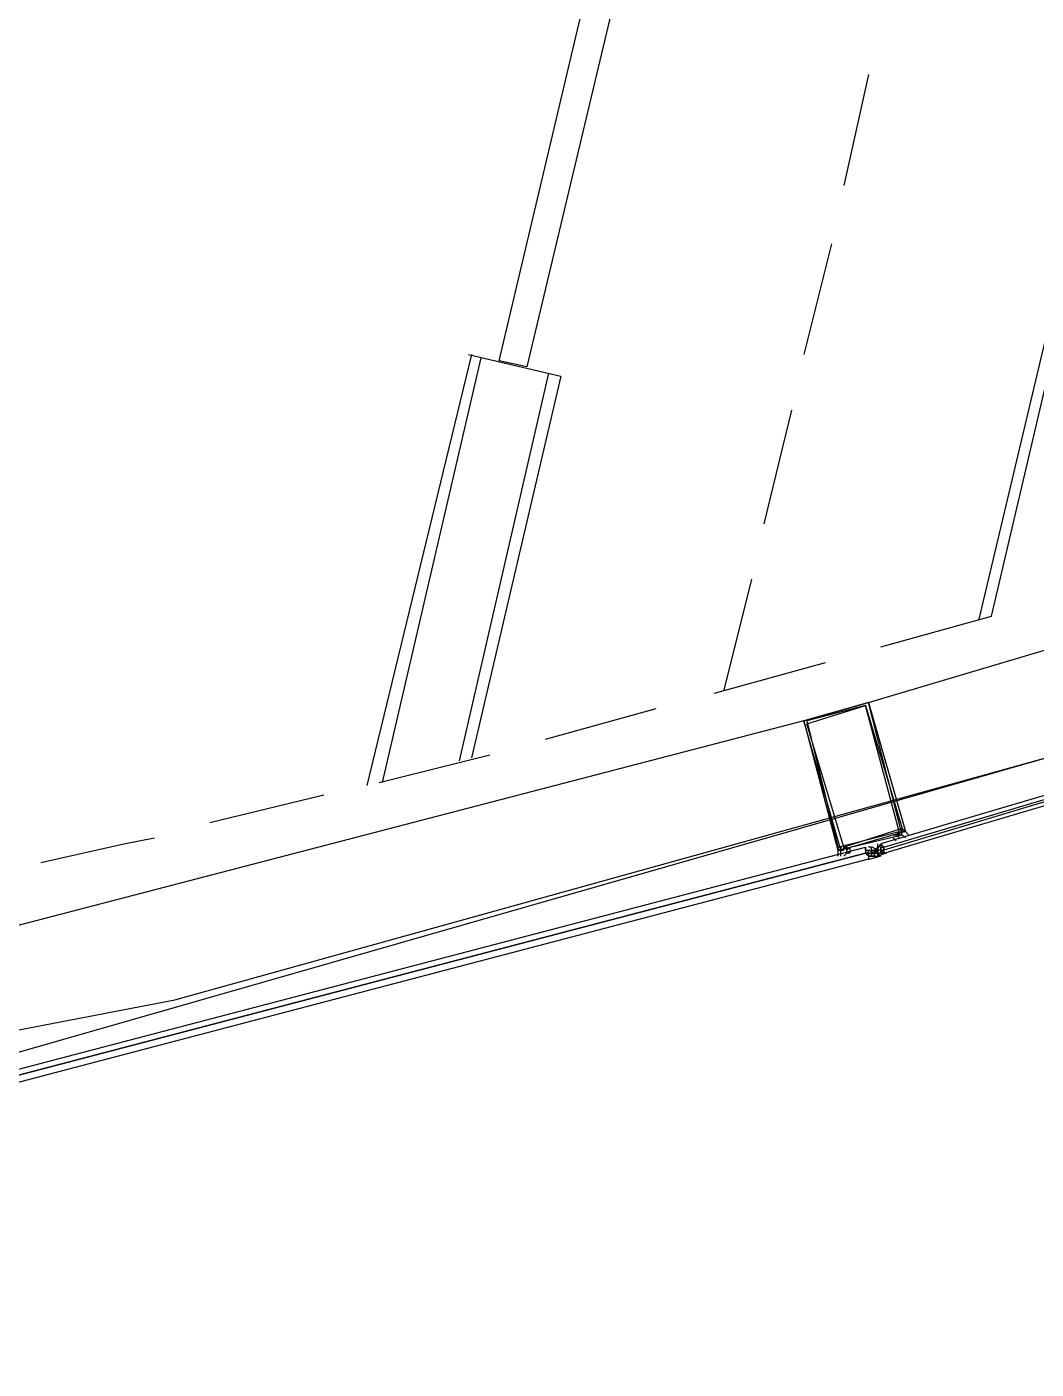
# Model space of a CAD drawing. Header units: feet. Extents: x -84 to 198, y -22 to 181.
# Drawn here: x 84.29 to 88.66, y 16.89 to 22.7 of the extents above; entities that cross this region are included whole.
import ezdxf

# ---------------------------------------------------------------- set-up
doc = ezdxf.new("R2010")
doc.units = ezdxf.units.FT
doc.layers.add('A-AREA-UNIDAD', color=30, linetype='CONTINUOUS')
doc.layers.add('A-LINEA', color=7, linetype='CONTINUOUS')

msp = doc.modelspace()

# ---------------------------------------------------------------- linework, layer by layer
at = {"layer": 'A-AREA-UNIDAD'}
msp.add_lwpolyline([(76.608, 16.8889), (84.928, 18.4889), (91.072, 20.1956), (91.52, 20.5156), (92.288, 20.6044), (95.2, 21.6889), (95.328, 21.92), (95.84, 21.92), (99.008, 23.1644), (99.04, 23.3956), (99.84, 23.52), (102.592, 24.8889), (102.688, 25.1556), (103.168, 25.1556), (106.24, 26.72), (106.272, 27.0044), (106.88, 27.0756), (109.6, 28.7289)], dxfattribs=at)
at = {"layer": 'A-LINEA'}
for p, q in [((88.4133, 20.1378), (89.0133, 22.6711)), ((88.4667, 20.1511), (89.0533, 22.6578)), ((87.9333, 22.4978), (87.8267, 22.0178)), ((87.7733, 21.7644), (87.6533, 21.2844)), ((86.2133, 21.2844), (85.76, 19.4178)), ((86.2533, 21.2711), (85.8267, 19.4311)), ((86.2, 21.2844), (86.6, 21.1911)), ((86.5467, 21.2044), (86.16, 19.5244)), ((86.6, 21.1911), (86.2133, 19.5378)), ((87.6, 21.0444), (87.48, 20.5511)), ((83.1192, 17.9387), (93.6963, 20.9676)), ((87.9333, 19.7778), (91.48, 20.8311)), ((87.4267, 20.3111), (87.3067, 19.8311)), ((87.2667, 19.8178), (87.7467, 19.9511)), ((86.5333, 19.6178), (87.0133, 19.7511)), ((87.6533, 19.6978), (84.0667, 18.7644)), ((85.8133, 19.4311), (86.2933, 19.5511)), ((85.08, 19.2578), (85.5733, 19.3778)), ((87.8267, 19.1378), (87.8267, 19.1378)), ((87.84, 19.1378), (87.84, 19.1511)), ((87.92, 19.1511), (87.92, 19.1511)), ((87.92, 19.1511), (87.92, 19.1511)), ((87.92, 19.1378), (87.92, 19.1511)), ((87.92, 19.1378), (87.92, 19.1378)), ((87.92, 19.1378), (87.92, 19.1378)), ((87.92, 19.1378), (87.9333, 19.1378)), ((87.92, 19.1378), (87.92, 19.1378)), ((87.92, 19.1378), (87.92, 19.1378)), ((87.92, 19.1378), (87.92, 19.1378)), ((87.92, 19.1378), (87.92, 19.1378)), ((87.92, 19.1378), (87.92, 19.1378)), ((87.92, 19.1378), (87.92, 19.1378)), ((87.92, 19.1378), (87.92, 19.1378)), ((87.92, 19.1378), (87.92, 19.1378)), ((87.92, 19.1378), (87.92, 19.1378)), ((87.9333, 19.1511), (87.9333, 19.1511)), ((87.9333, 19.1378), (87.9333, 19.1378)), ((87.9333, 19.1378), (87.9333, 19.1378)), ((87.9333, 19.1378), (87.9333, 19.1378)), ((87.9333, 19.1378), (87.9333, 19.1378)), ((87.9333, 19.1378), (87.9333, 19.1244)), ((87.9333, 19.1378), (87.9333, 19.1378)), ((87.9333, 19.1378), (87.9333, 19.1378)), ((87.9333, 19.1378), (87.9333, 19.1378)), ((87.9333, 19.1378), (87.9333, 19.1378)), ((87.9333, 19.1378), (87.9333, 19.1378)), ((87.9333, 19.1378), (87.9333, 19.1378)), ((87.9333, 19.1244), (87.9333, 19.1378)), ((87.9333, 19.1378), (87.9333, 19.1378)), ((87.9333, 19.1244), (87.9333, 19.1378)), ((87.9467, 19.1511), (87.9467, 19.1511)), ((87.9467, 19.1511), (87.9467, 19.1511)), ((87.9467, 19.1511), (87.9467, 19.1511)), ((87.9467, 19.1511), (87.9467, 19.1511)), ((87.9467, 19.1511), (87.9467, 19.1511)), ((87.9467, 19.1511), (87.9467, 19.1511)), ((87.9467, 19.1244), (87.9467, 19.1378)), ((87.9467, 19.1378), (87.96, 19.1378)), ((87.9467, 19.1378), (87.9467, 19.1378)), ((87.9467, 19.1244), (87.9467, 19.1378)), ((87.9467, 19.1378), (87.9467, 19.1378)), ((87.9467, 19.1378), (87.9467, 19.1378)), ((87.9467, 19.1244), (87.9467, 19.1378)), ((87.9467, 19.1244), (87.9467, 19.1378)), ((87.9467, 19.1378), (87.9467, 19.1378)), ((87.9467, 19.1378), (87.9467, 19.1378)), ((87.9467, 19.1244), (87.9467, 19.1378)), ((87.9467, 19.1244), (87.9467, 19.1378)), ((87.9467, 19.1378), (87.9467, 19.1378)), ((87.9467, 19.1378), (87.9467, 19.1244)), ((87.9467, 19.1378), (87.9467, 19.1378)), ((87.9467, 19.1378), (87.9467, 19.1378)), ((87.9467, 19.1378), (87.9467, 19.1378)), ((87.9467, 19.1378), (87.9467, 19.1378)), ((87.9467, 19.1378), (87.9467, 19.1378)), ((87.9467, 19.1378), (87.9467, 19.1378)), ((87.9467, 19.1378), (87.9467, 19.1378)), ((87.9467, 19.1378), (87.9467, 19.1378)), ((87.9467, 19.1244), (87.9467, 19.1378)), ((87.9467, 19.1378), (87.9467, 19.1378)), ((87.9467, 19.1378), (87.9467, 19.1378)), ((87.9467, 19.1378), (87.9467, 19.1378)), ((87.9467, 19.1378), (87.9467, 19.1378)), ((87.9467, 19.1378), (87.9467, 19.1378)), ((87.96, 19.1378), (87.96, 19.1244)), ((87.96, 19.1378), (87.96, 19.1378)), ((87.96, 19.1378), (87.96, 19.1378)), ((87.96, 19.1378), (87.96, 19.1378)), ((87.96, 19.1378), (87.96, 19.1378)), ((87.96, 19.1378), (87.96, 19.1378)), ((87.96, 19.1378), (87.96, 19.1378)), ((87.96, 19.1378), (87.96, 19.1378)), ((87.96, 19.1378), (87.96, 19.1378)), ((87.96, 19.1378), (87.96, 19.1378)), ((87.96, 19.1378), (87.96, 19.1378)), ((87.96, 19.1378), (87.96, 19.1378)), ((87.96, 19.1378), (87.96, 19.1378)), ((87.96, 19.1378), (87.96, 19.1378)), ((87.96, 19.1378), (87.96, 19.1378)), ((87.96, 19.1378), (87.9733, 19.1378)), ((87.96, 19.1244), (87.96, 19.1378)), ((87.96, 19.1378), (87.96, 19.1378)), ((87.96, 19.1378), (87.96, 19.1378)), ((87.96, 19.1378), (87.96, 19.1378)), ((87.96, 19.1378), (87.96, 19.1244)), ((87.96, 19.1378), (87.96, 19.1378)), ((87.96, 19.1378), (87.96, 19.1378)), ((87.96, 19.1378), (87.96, 19.1378)), ((87.96, 19.1378), (87.96, 19.1378)), ((87.9733, 19.1378), (87.96, 19.1378)), ((87.96, 19.1378), (87.96, 19.1378)), ((87.96, 19.1378), (87.96, 19.1378)), ((87.96, 19.1378), (87.96, 19.1378)), ((87.96, 19.1378), (87.96, 19.1378)), ((87.96, 19.1378), (87.96, 19.1378)), ((87.96, 19.1378), (87.96, 19.1378)), ((87.96, 19.1378), (87.96, 19.1244)), ((87.96, 19.1378), (87.96, 19.1378)), ((87.96, 19.1378), (87.96, 19.1378)), ((87.96, 19.1378), (87.96, 19.1378)), ((87.96, 19.1378), (87.96, 19.1244)), ((87.96, 19.1378), (87.96, 19.1244)), ((87.96, 19.1244), (87.96, 19.1378)), ((87.96, 19.1244), (87.96, 19.1378)), ((87.96, 19.1378), (87.96, 19.1378)), ((87.96, 19.1378), (87.96, 19.1378)), ((87.96, 19.1378), (87.96, 19.1378)), ((87.96, 19.1378), (87.96, 19.1378)), ((87.96, 19.1378), (87.96, 19.1378)), ((87.96, 19.1378), (87.96, 19.1378)), ((87.9733, 19.1644), (87.9733, 19.1644)), ((87.9733, 19.1644), (87.9733, 19.1644)), ((87.9733, 19.1511), (87.9733, 19.1511)), ((87.9733, 19.1511), (87.9733, 19.1511)), ((87.9733, 19.1511), (87.9733, 19.1511)), ((87.9733, 19.1511), (87.9733, 19.1511)), ((87.9733, 19.1378), (87.9733, 19.1511)), ((87.9733, 19.1378), (87.9733, 19.1511)), ((87.9733, 19.1378), (87.9733, 19.1511)), ((87.9733, 19.1378), (87.9733, 19.1511)), ((87.9733, 19.1511), (87.9733, 19.1511)), ((87.9733, 19.1511), (87.9733, 19.1511)), ((87.9733, 19.1378), (87.9733, 19.1378)), ((87.9733, 19.1378), (87.9733, 19.1378)), ((87.9733, 19.1378), (87.9733, 19.1378)), ((87.9733, 19.1378), (87.9733, 19.1378)), ((87.9733, 19.1378), (87.9733, 19.1378)), ((87.9733, 19.1378), (87.9733, 19.1378)), ((87.9733, 19.1378), (87.9733, 19.1378)), ((87.9733, 19.1378), (87.9733, 19.1378)), ((87.9733, 19.1378), (87.9733, 19.1378)), ((87.9733, 19.1378), (87.9733, 19.1378)), ((87.9733, 19.1378), (87.9733, 19.1378)), ((87.9733, 19.1378), (87.9733, 19.1378)), ((87.9733, 19.1378), (87.9733, 19.1378)), ((87.9733, 19.1378), (87.9733, 19.1378)), ((87.9733, 19.1378), (87.9733, 19.1378)), ((87.9733, 19.1378), (87.9733, 19.1378)), ((87.9733, 19.1378), (87.9733, 19.1378)), ((87.9733, 19.1378), (87.9733, 19.1244)), ((87.9733, 19.1378), (87.9733, 19.1378)), ((87.9867, 19.1378), (87.9733, 19.1378)), ((87.9733, 19.1378), (87.9733, 19.1378)), ((87.9733, 19.1378), (87.9733, 19.1378)), ((87.9733, 19.1378), (87.9733, 19.1378)), ((87.9733, 19.1378), (87.9733, 19.1378)), ((87.9733, 19.1378), (87.9733, 19.1378)), ((87.9867, 19.1378), (87.9733, 19.1378)), ((87.9867, 19.1378), (87.9733, 19.1378)), ((87.9733, 19.1378), (87.9733, 19.1378)), ((87.9733, 19.1378), (87.9733, 19.1378)), ((87.9733, 19.1378), (87.9733, 19.1378)), ((87.9733, 19.1378), (87.9733, 19.1378)), ((87.9733, 19.1378), (87.9733, 19.1378)), ((87.9733, 19.1378), (87.9733, 19.1378)), ((87.9733, 19.1378), (87.9733, 19.1378)), ((87.9733, 19.1378), (87.9733, 19.1378)), ((87.9733, 19.1378), (87.9733, 19.1378)), ((87.9733, 19.1244), (87.9733, 19.1378)), ((87.9733, 19.1378), (87.9733, 19.1378)), ((87.9733, 19.1378), (87.9733, 19.1378)), ((87.9733, 19.1378), (87.9733, 19.1378)), ((87.9733, 19.1378), (87.9733, 19.1378)), ((87.9733, 19.1378), (87.9733, 19.1378)), ((87.9733, 19.1378), (87.9733, 19.1378)), ((87.9733, 19.1378), (87.9733, 19.1378)), ((87.9733, 19.1378), (87.9733, 19.1378)), ((87.9867, 19.1644), (87.9867, 19.1644)), ((87.9867, 19.1644), (87.9867, 19.1644)), ((87.9867, 19.1644), (87.9867, 19.1644)), ((87.9867, 19.1644), (87.9867, 19.1644)), ((87.9867, 19.1644), (87.9867, 19.1644)), ((87.9867, 19.1644), (87.9867, 19.1511)), ((87.9867, 19.1644), (87.9867, 19.1644)), ((87.9867, 19.1644), (87.9867, 19.1644)), ((87.9867, 19.1511), (87.9867, 19.1378)), ((87.9867, 19.1511), (87.9867, 19.1511)), ((87.9867, 19.1511), (87.9867, 19.1511)), ((87.9867, 19.1511), (87.9867, 19.1511)), ((87.9867, 19.1511), (87.9867, 19.1511)), ((87.9867, 19.1511), (87.9867, 19.1511)), ((87.9867, 19.1511), (87.9867, 19.1511)), ((87.9867, 19.1511), (87.9867, 19.1511)), ((87.9867, 19.1511), (87.9867, 19.1378)), ((87.9867, 19.1511), (87.9867, 19.1511)), ((87.9867, 19.1511), (87.9867, 19.1511)), ((87.9867, 19.1511), (87.9867, 19.1511)), ((87.9867, 19.1511), (87.9867, 19.1511)), ((87.9867, 19.1511), (87.9867, 19.1511)), ((87.9867, 19.1511), (87.9867, 19.1511)), ((87.9867, 19.1511), (87.9867, 19.1511)), ((87.9867, 19.1511), (87.9867, 19.1511)), ((87.9867, 19.1378), (87.9867, 19.1511)), ((87.9867, 19.1378), (87.9867, 19.1511)), ((87.9867, 19.1511), (87.9867, 19.1511)), ((87.9867, 19.1511), (87.9867, 19.1511)), ((87.9867, 19.1378), (88, 19.1244)), ((88, 19.1378), (87.9867, 19.1378)), ((87.9867, 19.1378), (87.9867, 19.1378)), ((87.9867, 19.1378), (87.9867, 19.1378)), ((87.9867, 19.1378), (87.9867, 19.1378)), ((87.9867, 19.1378), (87.9867, 19.1378)), ((87.9867, 19.1378), (87.9867, 19.1378)), ((87.9867, 19.1378), (87.9867, 19.1378)), ((87.9867, 19.1378), (87.9867, 19.1378)), ((87.9867, 19.1378), (87.9867, 19.1378)), ((87.9867, 19.1378), (87.9867, 19.1378)), ((87.9867, 19.1378), (87.9867, 19.1378)), ((87.9867, 19.1378), (87.9867, 19.1378)), ((87.9867, 19.1378), (87.9867, 19.1378)), ((87.9867, 19.1378), (87.9867, 19.1378)), ((87.9867, 19.1378), (87.9867, 19.1244)), ((87.9867, 19.1378), (87.9867, 19.1378)), ((87.9867, 19.1378), (87.9867, 19.1378)), ((87.9867, 19.1378), (87.9867, 19.1378)), ((88, 19.1378), (87.9867, 19.1378)), ((87.9867, 19.1244), (87.9867, 19.1378)), ((87.9867, 19.1378), (87.9867, 19.1378)), ((87.9867, 19.1378), (87.9867, 19.1378)), ((87.9867, 19.1378), (87.9867, 19.1378)), ((87.9867, 19.1378), (87.9867, 19.1378)), ((87.9867, 19.1378), (87.9867, 19.1378)), ((87.9867, 19.1378), (88, 19.1378)), ((87.9867, 19.1378), (88, 19.1378)), ((88, 19.1511), (88, 19.1511)), ((88, 19.1511), (88, 19.1511)), ((88, 19.1378), (88, 19.1511)), ((88, 19.1378), (88, 19.1378)), ((88, 19.1378), (88, 19.1378)), ((88, 19.1378), (88, 19.1378)), ((88, 19.1378), (88, 19.1378)), ((88, 19.1378), (88, 19.1378)), ((88, 19.1378), (88, 19.1378)), ((88, 19.1378), (88, 19.1378)), ((88, 19.1378), (88, 19.1378)), ((88, 19.1378), (88, 19.1378)), ((88, 19.1378), (88, 19.1378)), ((88.08, 19.1911), (88.08, 19.1911)), ((88.08, 19.1911), (88.08, 19.1911)), ((88.1067, 19.1911), (88.1067, 19.1911)), ((87.8267, 19.1244), (87.8267, 19.1244)), ((87.8267, 19.1244), (87.8267, 19.1244)), ((87.8533, 19.1244), (87.84, 19.1244)), ((87.84, 19.1111), (87.84, 19.1111)), ((87.92, 19.1244), (87.9333, 19.1244)), ((87.92, 19.1244), (87.92, 19.1244)), ((87.92, 19.1244), (87.92, 19.1244)), ((87.92, 19.1244), (87.92, 19.1244)), ((87.92, 19.1244), (87.9333, 19.1244)), ((87.92, 19.1244), (87.92, 19.1244)), ((87.9333, 19.1244), (87.92, 19.1244)), ((87.9333, 19.1244), (87.92, 19.1244)), ((87.92, 19.1244), (87.92, 19.1244)), ((87.9873, 19.1108), (87.9313, 19.0961)), ((87.9333, 19.1244), (87.9333, 19.1244)), ((87.9333, 19.1244), (87.9333, 19.1244)), ((87.9333, 19.1244), (87.9333, 19.1244)), ((87.9333, 19.1244), (87.9333, 19.1244)), ((87.9333, 19.1244), (87.9333, 19.1244)), ((87.9333, 19.1244), (87.9333, 19.1244)), ((87.9333, 19.1244), (87.9333, 19.1244)), ((87.9333, 19.1244), (87.9333, 19.1244)), ((87.9333, 19.1244), (87.9333, 19.1244)), ((87.9333, 19.1244), (87.9333, 19.1244)), ((87.9333, 19.1244), (87.9333, 19.1244)), ((87.9333, 19.1244), (87.9467, 19.1244)), ((87.9333, 19.1244), (87.9333, 19.1244)), ((87.9333, 19.1244), (87.9333, 19.1244)), ((87.9333, 19.1244), (87.9333, 19.1244)), ((87.9333, 19.1244), (87.9467, 19.1244)), ((87.9333, 19.1244), (87.9467, 19.1244)), ((87.9333, 19.1244), (87.9333, 19.1244)), ((87.9333, 19.1244), (87.9333, 19.1244)), ((87.9333, 19.1111), (87.9333, 19.1244)), ((87.9333, 19.1111), (87.9333, 19.1244)), ((87.9333, 19.1244), (87.9333, 19.1244)), ((87.9333, 19.1244), (87.9333, 19.1244)), ((87.9333, 19.1244), (87.9333, 19.1244)), ((87.9333, 19.1244), (87.9333, 19.1244)), ((87.9333, 19.1244), (87.9333, 19.1244)), ((87.9333, 19.1244), (87.9333, 19.1111)), ((87.9333, 19.1244), (87.9333, 19.1244)), ((87.9333, 19.1111), (87.9333, 19.1111)), ((87.9333, 19.1111), (87.9333, 19.1111)), ((87.9333, 19.1111), (87.9333, 19.1111)), ((87.9333, 19.1111), (87.9333, 19.1111)), ((87.9333, 19.1111), (87.9333, 19.1111)), ((87.9333, 19.1111), (87.9333, 19.1111)), ((87.9333, 19.1111), (87.9333, 19.1111)), ((87.9333, 19.1111), (87.9333, 19.1111)), ((87.9333, 19.1111), (87.9333, 19.1111)), ((87.9333, 19.1111), (87.9333, 19.1111)), ((87.9333, 19.1111), (87.9333, 19.1111)), ((87.9333, 19.1111), (87.9333, 19.1111)), ((87.9333, 19.1111), (87.9333, 19.1111)), ((87.9333, 19.1111), (87.9467, 19.1111)), ((87.9333, 19.1111), (87.9333, 19.1111)), ((87.9333, 19.1111), (87.9333, 19.1111)), ((87.9333, 19.1111), (87.9333, 19.1111)), ((87.9467, 19.1111), (87.9333, 19.1111)), ((87.9333, 19.1111), (87.9333, 19.1111)), ((87.9333, 19.1111), (87.9333, 19.1111)), ((87.9333, 19.1111), (87.9333, 19.1111)), ((87.9333, 19.1111), (87.9333, 19.1111)), ((87.9333, 19.1111), (87.9333, 19.1111)), ((87.9333, 19.1111), (87.9333, 19.1111)), ((87.9333, 19.1111), (87.9333, 19.1111)), ((87.9333, 19.1111), (87.9333, 19.1111)), ((87.9333, 19.1111), (87.9333, 19.1111)), ((87.9333, 19.0978), (87.9333, 19.0978)), ((87.9467, 19.1244), (87.9467, 19.1244)), ((87.9467, 19.1244), (87.9467, 19.1244)), ((87.9467, 19.1244), (87.9467, 19.1244)), ((87.9467, 19.1244), (87.9467, 19.1244)), ((87.9467, 19.1244), (87.9467, 19.1244)), ((87.9467, 19.1244), (87.9467, 19.1244)), ((87.9467, 19.1244), (87.9467, 19.1244)), ((87.9467, 19.1244), (87.9467, 19.1244)), ((87.9467, 19.1244), (87.9467, 19.1244)), ((87.9467, 19.1244), (87.9467, 19.1244)), ((87.9467, 19.1244), (87.9467, 19.1244)), ((87.9467, 19.1244), (87.96, 19.1244)), ((87.9467, 19.1111), (87.9467, 19.1244)), ((87.9467, 19.1244), (87.9467, 19.1244)), ((87.9467, 19.1244), (87.96, 19.1244)), ((87.9467, 19.1111), (87.9467, 19.1244)), ((87.9467, 19.1244), (87.9467, 19.1244)), ((87.9467, 19.1244), (87.9467, 19.1244)), ((87.9467, 19.1244), (87.9467, 19.1244)), ((87.9467, 19.1244), (87.9467, 19.1244)), ((87.9467, 19.1244), (87.9467, 19.1244)), ((87.9467, 19.1244), (87.9467, 19.1244)), ((87.9467, 19.1244), (87.9467, 19.1244)), ((87.9467, 19.1244), (87.9467, 19.1244)), ((87.9467, 19.1244), (87.9467, 19.1244)), ((87.9467, 19.1244), (87.9467, 19.1244)), ((87.9467, 19.1244), (87.9467, 19.1244)), ((87.9467, 19.1244), (87.96, 19.1244)), ((87.9467, 19.1244), (87.9467, 19.1244)), ((87.9467, 19.1244), (87.9467, 19.1244)), ((87.9467, 19.1244), (87.9467, 19.1244)), ((87.9467, 19.1244), (87.9467, 19.1244)), ((87.9467, 19.1244), (87.9467, 19.1244)), ((87.9467, 19.1244), (87.9467, 19.1244)), ((87.9467, 19.1244), (87.9467, 19.1244)), ((87.9467, 19.1244), (87.9467, 19.1244)), ((87.9467, 19.1244), (87.9467, 19.1244)), ((87.9467, 19.1244), (87.9467, 19.1244)), ((87.9467, 19.1244), (87.9467, 19.1244)), ((87.9467, 19.1244), (87.9467, 19.1244)), ((87.9467, 19.1244), (87.9467, 19.1244)), ((87.9467, 19.1244), (87.9467, 19.1244)), ((87.9467, 19.1244), (87.9467, 19.1244)), ((87.9467, 19.1244), (87.9467, 19.1244)), ((87.9467, 19.1111), (87.9467, 19.1111)), ((87.9467, 19.1111), (87.9467, 19.1111)), ((87.9467, 19.1111), (87.9467, 19.1111)), ((87.9467, 19.1111), (87.9467, 19.1111)), ((87.9467, 19.1111), (87.9467, 19.1111)), ((87.9467, 19.1111), (87.9467, 19.1111)), ((87.9467, 19.1111), (87.9467, 19.1111)), ((87.9467, 19.1111), (87.9467, 19.1111)), ((87.9467, 19.1111), (87.9467, 19.1111)), ((87.9467, 19.1111), (87.9467, 19.1111)), ((87.9467, 19.1111), (87.9467, 19.1111)), ((87.9467, 19.1111), (87.9467, 19.1111)), ((87.9467, 19.1111), (87.9467, 19.1111)), ((87.9467, 19.1111), (87.9467, 19.1111)), ((87.9467, 19.1111), (87.9467, 19.1111)), ((87.9467, 19.1111), (87.9467, 19.1111)), ((87.9467, 19.1111), (87.9467, 19.1111)), ((87.9467, 19.1111), (87.9467, 19.1111)), ((87.9467, 19.1111), (87.9467, 19.1111)), ((87.9467, 19.1111), (87.9467, 19.1111)), ((87.9467, 19.1111), (87.9467, 19.1111)), ((87.9467, 19.1111), (87.9467, 19.1111)), ((87.9467, 19.1111), (87.96, 19.1111)), ((87.9467, 19.1111), (87.96, 19.1111)), ((87.9467, 19.1111), (87.9467, 19.1111)), ((88.0112, 19.1243), (87.9556, 19.1078)), ((87.96, 19.1244), (87.9733, 19.1244)), ((87.96, 19.1244), (87.96, 19.1244)), ((87.96, 19.1244), (87.96, 19.1244)), ((87.96, 19.1244), (87.96, 19.1111)), ((87.96, 19.1244), (87.96, 19.1244)), ((87.96, 19.1244), (87.96, 19.1244)), ((87.96, 19.1244), (87.96, 19.1244)), ((87.96, 19.1244), (87.96, 19.1244)), ((87.96, 19.1244), (87.96, 19.1244)), ((87.96, 19.1244), (87.96, 19.1244)), ((87.96, 19.1244), (87.96, 19.1244)), ((87.96, 19.1244), (87.96, 19.1244)), ((87.96, 19.1244), (87.96, 19.1244)), ((87.96, 19.1244), (87.96, 19.1244)), ((87.96, 19.1244), (87.96, 19.1244)), ((87.96, 19.1244), (87.96, 19.1244)), ((87.96, 19.1244), (87.96, 19.1244)), ((87.96, 19.1244), (87.96, 19.1244)), ((87.96, 19.1244), (87.96, 19.1244)), ((87.96, 19.1244), (87.96, 19.1244)), ((87.96, 19.1244), (87.96, 19.1244)), ((87.96, 19.1244), (87.96, 19.1244)), ((87.96, 19.1244), (87.96, 19.1111)), ((87.96, 19.1244), (87.96, 19.1244)), ((87.96, 19.1244), (87.96, 19.1244)), ((87.96, 19.1244), (87.96, 19.1244)), ((87.96, 19.1244), (87.96, 19.1244)), ((87.96, 19.1244), (87.96, 19.1244)), ((87.96, 19.1244), (87.96, 19.1244)), ((87.96, 19.1244), (87.96, 19.1111)), ((87.96, 19.1244), (87.96, 19.1244)), ((87.9733, 19.1244), (87.96, 19.1244)), ((87.96, 19.1244), (87.96, 19.1244)), ((87.96, 19.1244), (87.96, 19.1244)), ((87.9733, 19.1244), (87.96, 19.1244)), ((87.9733, 19.1244), (87.96, 19.1244)), ((87.96, 19.1244), (87.96, 19.1244)), ((87.96, 19.1244), (87.96, 19.1244)), ((87.96, 19.1244), (87.96, 19.1244)), ((87.96, 19.1244), (87.96, 19.1244)), ((87.96, 19.1244), (87.96, 19.1244)), ((87.96, 19.1244), (87.96, 19.1244)), ((87.96, 19.1244), (87.96, 19.1244)), ((87.96, 19.1244), (87.96, 19.1244)), ((87.96, 19.1244), (87.96, 19.1244)), ((87.96, 19.1244), (87.96, 19.1244)), ((87.96, 19.1244), (87.96, 19.1244)), ((87.96, 19.1244), (87.96, 19.1244)), ((87.96, 19.1111), (87.96, 19.1111)), ((87.96, 19.1111), (87.96, 19.1111)), ((87.96, 19.1111), (87.96, 19.1111)), ((87.96, 19.1111), (87.96, 19.1111)), ((87.96, 19.1111), (87.96, 19.1111)), ((87.96, 19.1111), (87.96, 19.1111)), ((87.96, 19.1111), (87.96, 19.1111)), ((87.96, 19.1111), (87.96, 19.1111)), ((87.96, 19.1111), (87.96, 19.1111)), ((87.96, 19.1111), (87.96, 19.1111)), ((87.96, 19.1111), (87.96, 19.1111)), ((87.96, 19.1111), (87.96, 19.1111)), ((87.96, 19.1111), (87.96, 19.1111)), ((87.96, 19.1111), (87.96, 19.1111)), ((87.96, 19.1111), (87.96, 19.1111)), ((87.96, 19.1111), (87.96, 19.1111)), ((87.96, 19.1111), (87.96, 19.1111)), ((87.96, 19.1111), (87.96, 19.1111)), ((87.96, 19.1111), (87.96, 19.1111)), ((87.9733, 19.1244), (87.9733, 19.1111)), ((87.9733, 19.1244), (87.9733, 19.1244)), ((87.9733, 19.1244), (87.9733, 19.1244)), ((87.9733, 19.1244), (87.9733, 19.1244)), ((87.9733, 19.1244), (87.9733, 19.1244)), ((87.9733, 19.1244), (87.9733, 19.1244)), ((87.9733, 19.1244), (87.9733, 19.1244)), ((87.9733, 19.1244), (87.9733, 19.1244)), ((87.9733, 19.1244), (87.9733, 19.1244)), ((87.9733, 19.1244), (87.9733, 19.1244)), ((87.9733, 19.1244), (87.9733, 19.1244)), ((87.9733, 19.1244), (87.9733, 19.1244)), ((87.9733, 19.1244), (87.9733, 19.1244)), ((87.9733, 19.1244), (87.9733, 19.1244)), ((87.9733, 19.1244), (87.9733, 19.1244)), ((87.9733, 19.1244), (87.9733, 19.1244)), ((87.9733, 19.1244), (87.9733, 19.1244)), ((87.9733, 19.1244), (87.9733, 19.1244)), ((87.9733, 19.1244), (87.9733, 19.1244)), ((87.9733, 19.1244), (87.9733, 19.1244)), ((87.9733, 19.1244), (87.9733, 19.1244)), ((87.9733, 19.1244), (87.9733, 19.1244)), ((87.9733, 19.1244), (87.9733, 19.1244)), ((87.9733, 19.1244), (87.9733, 19.1244)), ((87.9733, 19.1244), (87.9733, 19.1244)), ((87.9733, 19.1244), (87.9733, 19.1244)), ((87.9733, 19.1111), (87.9733, 19.1244)), ((87.9733, 19.1244), (87.9733, 19.1244)), ((87.9733, 19.1244), (87.9733, 19.1244)), ((87.9733, 19.1111), (87.9733, 19.1244)), ((87.9733, 19.1244), (87.9733, 19.1244)), ((87.9867, 19.1111), (87.9733, 19.1244)), ((87.9733, 19.1244), (87.9733, 19.1244)), ((87.9733, 19.1244), (87.9733, 19.1244)), ((87.9733, 19.1244), (87.9733, 19.1244)), ((87.9733, 19.1244), (87.9733, 19.1244)), ((87.9733, 19.1244), (87.9733, 19.1244)), ((87.9733, 19.1244), (87.9733, 19.1244)), ((87.9733, 19.1244), (87.9733, 19.1244)), ((87.9867, 19.1244), (87.9733, 19.1244)), ((87.9733, 19.1244), (87.9733, 19.1244)), ((87.9733, 19.1244), (87.9733, 19.1244)), ((87.9733, 19.1244), (87.9733, 19.1244)), ((87.9733, 19.1244), (87.9733, 19.1244)), ((87.9733, 19.1244), (87.9733, 19.1244)), ((87.9733, 19.1244), (87.9733, 19.1244)), ((87.9733, 19.1244), (87.9733, 19.1244)), ((87.9733, 19.1244), (87.9733, 19.1244)), ((87.9733, 19.1244), (87.9733, 19.1244)), ((87.9733, 19.1244), (87.9733, 19.1244)), ((87.9733, 19.1244), (87.9733, 19.1244)), ((87.9733, 19.1244), (87.9733, 19.1244)), ((87.9733, 19.1244), (87.9733, 19.1244)), ((87.9733, 19.1244), (87.9733, 19.1244)), ((87.9733, 19.1244), (87.9733, 19.1244)), ((87.9733, 19.1244), (87.9733, 19.1244)), ((87.9733, 19.1244), (87.9733, 19.1244)), ((87.9733, 19.1244), (87.9733, 19.1244)), ((87.9733, 19.1244), (87.9733, 19.1244)), ((87.9733, 19.1244), (87.9733, 19.1244)), ((87.9733, 19.1244), (87.9733, 19.1244)), ((87.9733, 19.1111), (87.9733, 19.1111)), ((87.9733, 19.1111), (87.9733, 19.1111)), ((87.9733, 19.1111), (87.9733, 19.1111)), ((87.9867, 19.1244), (87.9867, 19.1244)), ((87.9867, 19.1244), (87.9867, 19.1244)), ((87.9867, 19.1244), (87.9867, 19.1244)), ((87.9867, 19.1244), (87.9867, 19.1244)), ((87.9867, 19.1244), (87.9867, 19.1244)), ((87.9867, 19.1244), (87.9867, 19.1244)), ((87.9867, 19.1244), (87.9867, 19.1244)), ((87.9867, 19.1244), (87.9867, 19.1244)), ((88, 19.1244), (87.9867, 19.1244)), ((87.9867, 19.1244), (87.9867, 19.1244)), ((87.9867, 19.1244), (87.9867, 19.1244)), ((87.9867, 19.1244), (87.9867, 19.1244)), ((87.9867, 19.1244), (87.9867, 19.1244)), ((87.9867, 19.1244), (87.9867, 19.1244)), ((87.9867, 19.1244), (87.9867, 19.1244)), ((87.9867, 19.1244), (87.9867, 19.1244)), ((87.9867, 19.1244), (87.9867, 19.1244)), ((87.9867, 19.1244), (87.9867, 19.1244)), ((87.9867, 19.1244), (87.9867, 19.1244)), ((87.9867, 19.1244), (87.9867, 19.1244)), ((87.9867, 19.1244), (87.9867, 19.1244)), ((87.9867, 19.1244), (87.9867, 19.1244)), ((87.9867, 19.1244), (87.9867, 19.1244)), ((87.9867, 19.1244), (87.9867, 19.1244)), ((87.9867, 19.1244), (87.9867, 19.1244)), ((87.9867, 19.1244), (87.9867, 19.1244)), ((87.9867, 19.1244), (87.9867, 19.1244)), ((87.9867, 19.1244), (88, 19.1244)), ((87.9867, 19.1244), (87.9867, 19.1244)), ((87.9867, 19.1244), (88, 19.1244)), ((87.9867, 19.1244), (88, 19.1244)), ((88, 19.1244), (88, 19.1244)), ((88, 19.1244), (88, 19.1244)), ((88, 19.1244), (88, 19.1244)), ((88, 19.1244), (88, 19.1244)), ((88, 19.1244), (88, 19.1244)), ((88, 19.1244), (88, 19.1244)), ((88, 19.1244), (88, 19.1244))]:
    msp.add_line(p, q, dxfattribs=at)
for points in [[(87.1067, 23.9778), (86.4533, 21.2311), (86.3333, 21.2578), (86.9867, 24.0178), (87.1067, 23.9778)], [(88, 19.1511), (91.7733, 20.2711), (91.7733, 20.2844), (87.9867, 19.1644), (88, 19.1511)], [(88, 19.1244), (91.7867, 20.2444), (91.7867, 20.2711), (91.7733, 20.2711), (88, 19.1378), (88, 19.1244)], [(87.9867, 20.0178), (88.2267, 20.0844), (88.4667, 20.1511)], [(87.9333, 19.7778), (87.6533, 19.6978), (87.8, 19.1378), (88.08, 19.2044), (87.9333, 19.7778)], [(87.6533, 19.6978), (87.9333, 19.7778), (88.0933, 19.2178), (87.8133, 19.1378), (87.6533, 19.6978)], [(87.92, 19.7644), (87.6667, 19.6978), (87.8, 19.1511), (88.0667, 19.2178), (87.92, 19.7644)], [(87.6667, 19.6844), (87.92, 19.7644), (88.08, 19.2311), (87.8267, 19.1511), (87.6667, 19.6844)], [(88.04, 19.2044), (88.04, 19.2044), (88.0533, 19.2044), (88.0533, 19.2044)], [(88.0667, 19.1911), (88.0667, 19.1911), (88.0667, 19.1911), (88.0533, 19.2044), (88.0533, 19.2044), (88.08, 19.2178), (88.08, 19.2178), (88.08, 19.2178), (88.08, 19.2178), (88.08, 19.2178), (88.08, 19.2178), (88.08, 19.2311)], [(88.0667, 19.2044), (88.0533, 19.2044), (88.0533, 19.2044), (88.0533, 19.2044), (88.0667, 19.2178), (88.0667, 19.2178), (88.0667, 19.2178), (88.0667, 19.2178), (88.0667, 19.2178), (88.0667, 19.2044), (88.0667, 19.2044), (88.08, 19.2044), (88.08, 19.2044), (88.0933, 19.1911), (88.0933, 19.1911)], [(88.08, 19.2311), (88.0933, 19.2178), (88.0933, 19.2178), (88.08, 19.2178), (88.0933, 19.2178), (88.0933, 19.2178), (88.0933, 19.2178), (88.0933, 19.2178), (88.1067, 19.2044), (88.1067, 19.2044)], [(87.92, 19.1244), (84.1067, 18.1244), (84.1067, 18.1378), (84.1067, 18.1511), (87.92, 19.1511), (87.92, 19.1378), (87.92, 19.1244)], [(84.3467, 19.0844), (84.7067, 19.1644), (84.84, 19.1911)], [(87.84, 19.1244), (87.84, 19.1244), (87.84, 19.1244), (87.84, 19.1511), (87.84, 19.1511), (87.8133, 19.1378), (87.8133, 19.1378), (87.8133, 19.1511), (87.8133, 19.1511), (87.8133, 19.1511), (87.8133, 19.1511), (87.8133, 19.1511), (87.8, 19.1511), (87.8, 19.1378), (87.8133, 19.1378), (87.8133, 19.1378), (87.8133, 19.1378), (87.8, 19.1378), (87.8, 19.1378), (87.8, 19.1111), (87.8, 19.1111), (87.8, 19.1111)], [(87.8133, 19.1111), (87.8133, 19.1378), (87.8133, 19.1378), (87.8267, 19.1378), (87.8267, 19.1378), (87.8267, 19.1378), (87.8267, 19.1378), (87.8267, 19.1511), (87.8267, 19.1511), (87.8267, 19.1511), (87.84, 19.1511), (87.84, 19.1511), (87.84, 19.1511), (87.84, 19.1378), (87.84, 19.1378), (87.8533, 19.1511), (87.8533, 19.1511), (87.8533, 19.1244), (87.8533, 19.1244), (87.8533, 19.1244), (87.8533, 19.1244)], [(87.8267, 19.1378), (87.8267, 19.1511), (87.8267, 19.1511)], [(87.92, 19.1511), (87.92, 19.1378), (87.92, 19.1244), (87.9333, 19.1244), (87.9333, 19.1111), (87.9333, 19.0978)], [(87.9467, 19.1111), (87.9467, 19.1244), (87.9467, 19.1378), (87.9467, 19.1511), (87.9333, 19.1511)], [(87.9343, 19.1382), (87.9589, 19.1252), (87.9727, 19.1494)], [(87.9467, 19.1244), (87.9467, 19.1378), (87.9467, 19.1244)], [(87.9475, 19.152), (87.9718, 19.1385), (87.9861, 19.1623)], [(87.9733, 19.1378), (87.9733, 19.1378), (87.96, 19.1244), (87.96, 19.1111)], [(87.9733, 19.1378), (87.96, 19.1378), (87.96, 19.1244)], [(87.9733, 19.1244), (87.9733, 19.1378), (87.9733, 19.1511), (87.9733, 19.1644)], [(87.9867, 19.1644), (87.9867, 19.1511), (88, 19.1511), (88, 19.1378), (88, 19.1244)], [(88.04, 19.1911), (88.0533, 19.1778), (88.0533, 19.1778), (88.0533, 19.1778), (88.0533, 19.1778)], [(88.0667, 19.1778), (88.0667, 19.1778), (88.0667, 19.1778)], [(88.08, 19.1911), (88.08, 19.1911), (88.08, 19.1911)], [(88.0933, 19.1911), (88.0933, 19.1911), (88.0933, 19.1911)], [(87.9333, 19.0978), (84.12, 18.0978), (84.1067, 18.0978), (84.1067, 18.1244), (87.92, 19.1244), (87.9333, 19.1111), (87.9333, 19.0978)], [(87.8133, 19.1111), (87.8133, 19.1111), (87.8133, 19.1244)], [(87.84, 19.1244), (87.8267, 19.1111), (87.8267, 19.1111), (87.8267, 19.1111)], [(87.9467, 19.1111), (87.96, 19.1111), (87.96, 19.1244)], [(87.96, 19.1244), (87.96, 19.1111), (87.9467, 19.1111)], [(87.96, 19.1111), (87.96, 19.1244), (87.9467, 19.1244), (87.9467, 19.1111)]]:
    msp.add_lwpolyline(points, dxfattribs=at)
for points in [[(88.0667, 19.2044), (88.0667, 19.2044), (88.0667, 19.2178), (88.0667, 19.2178)], [(88.08, 19.2178), (88.08, 19.2178), (88.08, 19.2178), (88.08, 19.2178)], [(87.8133, 19.1378), (87.8133, 19.1378), (87.8133, 19.1511), (87.8133, 19.1511)]]:
    msp.add_lwpolyline(points, close=True, dxfattribs=at)

doc.saveas('drawing.dxf')
